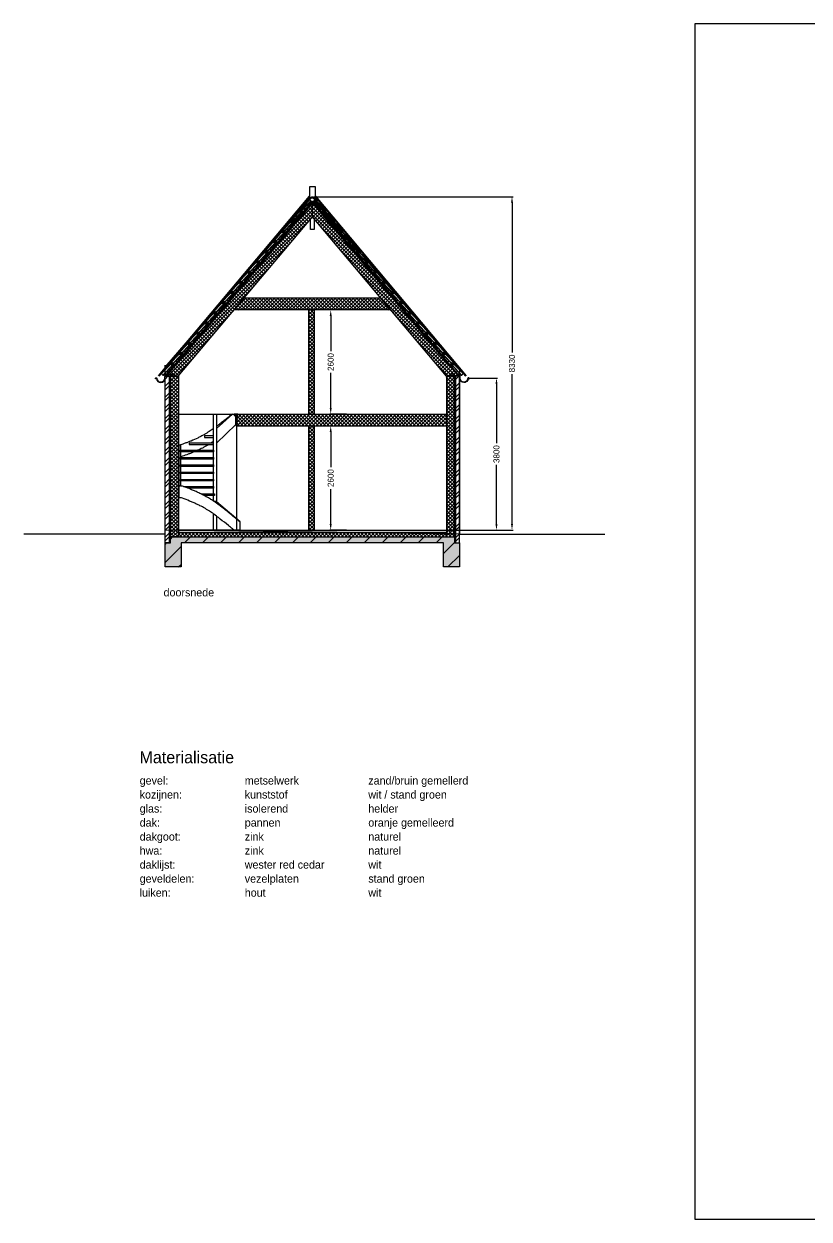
# Model space of a CAD drawing. Header units: millimetres. Extents: x 194362 to 347421, y -189721 to -131700.
# Drawn here: x 194362 to 213992, y -161557 to -131700 of the extents above; entities that cross this region are included whole.
import ezdxf

# ---------------------------------------------------------------- set-up
doc = ezdxf.new("R2010")
doc.units = ezdxf.units.MM
for name, pattern in [('CENTER', [2, 1.25, -0.25, 0.25, -0.25]), ('DASHED', [200, 100, -100]), ('HIDDEN', [0.375, 0.25, -0.125])]:
    doc.linetypes.add(name, pattern=pattern)
for name, color, linetype in [('AI24XI--_HOUT', 1, 'Continuous'), ('AL$8A---_HULPLIJNEN', 150, 'Continuous'), ('arcering', 5, 'Continuous'), ('constructiehout', 1, 'Continuous'), ('grijs02', 253, 'Continuous'), ('HATCH_REACTORS', 7, 'Continuous'), ('interieur', 5, 'Continuous'), ('isolatie', 120, 'Continuous'), ('LAYER47', 213, 'Continuous'), ('MAATLIJN', 5, 'Continuous'), ('text', 7, 'Continuous'), ('vloer', 2, 'Continuous'), ('wand', 2, 'Continuous')]:
    doc.layers.add(name, color=color, linetype=linetype)
doc.layers.add('hulp', color=6, linetype='Continuous', plot=False)
doc.styles.add('maat-klein', font='LSANS.TTF', dxfattribs={"height": 150})
doc.styles.get("Standard").update_dxf_attribs({"font": 'LSANS.TTF', "height": 20})
doc.dimstyles.new('maat-klein', dxfattribs={"dimtxt": 2.5, "dimasz": 150, "dimexe": 25, "dimexo": 25, "dimgap": 25, "dimtad": 0, "dimdec": 4, "dimtxsty": 'maat-klein', "dimcen": 150, "dimclrd": 256, "dimclre": 256, "dimclrt": 256, "dimadec": 0, "dimazin": 1, "dimtfac": 1, "dimtdec": 4, "dimtmove": 0, "dimatfit": 3, "dimfxl": 1, "dimlwd": -1, "dimlwe": -1, "dimarcsym": 0})

# ---------------------------------------------------------------- blocks, each defined once
blk = doc.blocks.new('AU-710-ZAZ')
at = {"layer": 'AI24XI--_HOUT', "linetype": 'Continuous'}
for points in [[(-1398, 2900), (-1398, 2862), (-1488, 2862), (-1488, 2900)], [(-654, 2356), (-654, 2318), (-883, 2318), (-883, 2356)], [(-269, 2175), (-269, 2137), (-883, 2137), (-883, 2175)], [(-20, 1110), (-20, 2132), (-58, 2132), (-58, 1110)], [(-883, 1994), (-883, 1956), (-58, 1956), (-58, 1994)], [(-883, 1812), (-883, 1774), (-58, 1774), (-58, 1812)], [(-883, 1631), (-883, 1593), (-58, 1593), (-58, 1631)], [(-883, 1450), (-883, 1412), (-58, 1412), (-58, 1450)], [(-883, 1269), (-883, 1231), (-58, 1231), (-58, 1269)]]:
    blk.add_lwpolyline(points, close=True, dxfattribs=at)
for points in [[(-950, 2176), (-1438, 2639), (-1438, 2862)], [(-1350, 2900), (-1398, 2900)], [(-1353, 2900), (-950, 2540)], [(-883, 906), (-883, 2900), (-950, 2900), (-950, 676)], [(-565, 906), (-905, 906), (-905, 868), (-640, 868)], [(-126, 1088), (-883, 1088), (-883, 1050), (-233, 1050)], [(-58, 810), (-20, 810), (-20, 1110), (-58, 1110)], [(-1545, 204), (-950, 706)], [(-881, 725), (-938, 725), (-938, 687), (-935, 687)], [(-883, 725), (-883, 868)], [(-950, 353), (-950, 0), (-883, 0), (-883, 403)], [(-1546, 0), (-1546, 204)], [(-1546, 0), (-1392, 0)]]:
    blk.add_lwpolyline(points, dxfattribs=at)
for points, knots in [([(-1350, 2900), (-1319, 2875), (-1288, 2850), (-1235, 2809), (-1213, 2791), (-1176, 2763), (-1162, 2752), (-1133, 2729), (-1118, 2718), (-1075, 2685), (-1046, 2662), (-995, 2624), (-973, 2607), (-950, 2591), (-950, 2590), (-950, 2590)], [610.608072, 610.608072, 610.608072, 610.608072, 730.214862, 730.214862, 814.289478, 814.289478, 869.149381, 869.149381, 924.009284, 924.009284, 1033.72909, 1033.72909, 1117.065824, 1117.065824, 1117.699645, 1117.699645, 1117.699645, 1117.699645]), ([(-883, 2542), (-871, 2533), (-859, 2524), (-811, 2491), (-776, 2467), (-720, 2431), (-699, 2418), (-667, 2399), (-656, 2392), (-631, 2377), (-618, 2370), (-592, 2356), (-578, 2348), (-538, 2327), (-511, 2314), (-430, 2274), (-375, 2250), (-294, 2217), (-270, 2208), (-221, 2189), (-197, 2180), (-134, 2157), (-96, 2144), (-58, 2132)], [1200.941109, 1200.941109, 1200.941109, 1200.941109, 1246.285485, 1246.285485, 1375.505145, 1375.505145, 1448.469622, 1448.469622, 1489.598616, 1489.598616, 1535.306736, 1535.306736, 1581.014857, 1581.014857, 1672.431097, 1672.431097, 1855.263578, 1855.263578, 1934.391866, 1934.391866, 2013.520153, 2013.520153, 2134.614239, 2134.614239, 2134.614239, 2134.614239]), ([(-754, 2137), (-748, 2133), (-741, 2129), (-724, 2119), (-713, 2113), (-691, 2100), (-680, 2093), (-646, 2075), (-623, 2063), (-562, 2031), (-523, 2012), (-483, 1994)], [1444.177255, 1444.177255, 1444.177255, 1444.177255, 1465.887541, 1465.887541, 1503.921315, 1503.921315, 1541.95509, 1541.95509, 1618.02264, 1618.02264, 1747.076538, 1747.076538, 1747.076538, 1747.076538]), ([(-396, 1956), (-382, 1950), (-368, 1944), (-330, 1928), (-306, 1919), (-258, 1901), (-234, 1892), (-162, 1866), (-114, 1850), (-63, 1834), (-60, 1833), (-58, 1832)], [1840.604139, 1840.604139, 1840.604139, 1840.604139, 1886.590835, 1886.590835, 1962.426036, 1962.426036, 2038.261236, 2038.261236, 2189.931636, 2189.931636, 2197.626671, 2197.626671, 2197.626671, 2197.626671]), ([(-1546, 204), (-1536, 212), (-1526, 220), (-1496, 244), (-1476, 261), (-1416, 310), (-1376, 342), (-1284, 418), (-1231, 460), (-1161, 516), (-1144, 529), (-1115, 551), (-1104, 560), (-1082, 577), (-1070, 586), (-1037, 612), (-1014, 629), (-945, 681), (-898, 714), (-842, 751), (-834, 756), (-817, 767), (-809, 772), (-784, 787), (-767, 797), (-716, 827), (-682, 846), (-621, 878), (-595, 892), (-550, 914), (-531, 923), (-483, 945), (-453, 959), (-393, 985), (-363, 998), (-273, 1035), (-212, 1058), (-119, 1090), (-89, 1100), (-58, 1110)], [571.889532, 571.889532, 571.889532, 571.889532, 610.323445, 610.323445, 687.693446, 687.693446, 842.433446, 842.433446, 1045.510134, 1045.510134, 1110.252065, 1110.252065, 1152.771853, 1152.771853, 1195.29164, 1195.29164, 1280.331216, 1280.331216, 1450.410366, 1450.410366, 1479.537775, 1479.537775, 1508.665183, 1508.665183, 1566.920001, 1566.920001, 1683.429635, 1683.429635, 1770.695106, 1770.695106, 1832.056749, 1832.056749, 1929.086042, 1929.086042, 2026.115334, 2026.115334, 2220.173918, 2220.173918, 2316.08458, 2316.08458, 2316.08458, 2316.08458]), ([(-1392, 0), (-1379, 11), (-1366, 22), (-1319, 60), (-1285, 87), (-1184, 169), (-1117, 223), (-1038, 285), (-1028, 293), (-997, 317), (-977, 333), (-913, 381), (-870, 413), (-811, 453), (-797, 463), (-772, 479), (-762, 485), (-743, 498), (-733, 504), (-703, 522), (-683, 534), (-623, 568), (-582, 590), (-513, 625), (-485, 638), (-443, 658), (-429, 664), (-400, 678), (-385, 684), (-341, 703), (-312, 716), (-223, 752), (-163, 775), (-88, 801), (-73, 806), (-58, 810)], [383.214677, 383.214677, 383.214677, 383.214677, 434.191351, 434.191351, 564.393977, 564.393977, 824.799229, 824.799229, 864.002003, 864.002003, 942.40755, 942.40755, 1104.363879, 1104.363879, 1158.630216, 1158.630216, 1193.882577, 1193.882577, 1229.134938, 1229.134938, 1299.639659, 1299.639659, 1440.649102, 1440.649102, 1532.543238, 1532.543238, 1580.856217, 1580.856217, 1629.169196, 1629.169196, 1725.795154, 1725.795154, 1919.04707, 1919.04707, 1966.322723, 1966.322723, 1966.322723, 1966.322723])]:
    blk.add_open_spline(points, degree=3, knots=knots, dxfattribs=at)
blk.add_open_spline([(-883, 2221), (-860, 2205), (-837, 2190), (-814, 2175)], degree=3, dxfattribs=at)
at = {"layer": 'AL$8A---_HULPLIJNEN', "linetype": 'Continuous'}
blk.add_lwpolyline([(-1450, 2900), (-1450, 0), (0, 0), (0, 2900)], close=True, dxfattribs=at)
blk = doc.blocks.new('D47BBANK_0')
at = {"layer": 'LAYER47', "linetype": 'Continuous', "lineweight": 13}
h = blk.add_hatch(dxfattribs=at)
h.set_pattern_fill('ARKXF37', color=213, style=0, pattern_type=0)
h.set_pattern_definition([(135, (-1349.294, -180.512), (-4.24264, -4.24264), [])])
h.paths.add_polyline_path([(15, 12), (13, 9), (1, 10), (-13, 14), (-369, 38), (-370, 22), (-362, 21), (-345, 24), (-240, 17), (-236, 7), (-218, 6), (-212, 15), (-68, 5, 0.339413), (-66, 6), (-66, 7), (-2, 3, -0.38882), (0, 1), (0, -17), (8, -18), (18, -1), (22, -2), (23, 2), (23, 11)], flags=0)
h = blk.add_hatch(dxfattribs=at)
h.set_pattern_fill('ARKXF49', color=213, style=0, pattern_type=0)
h.set_pattern_definition([(45, (-1349.294, -180.512), (-5.656854, 5.656854), [])])
h.paths.add_polyline_path([(15, 12), (13, 9), (1, 10), (-13, 14), (-369, 38), (-370, 22), (-362, 21), (-345, 24), (-240, 17), (-236, 7), (-218, 6), (-212, 15), (-68, 5, 0.339413), (-66, 6), (-66, 7), (-2, 3, -0.38882), (0, 1), (0, -17), (8, -18), (18, -1), (22, -2), (23, 2), (23, 11)], flags=0)
at = {"layer": 'HATCH_REACTORS'}
blk.add_lwpolyline([(15, 12), (13, 9), (1, 10), (-13, 14), (-369, 38), (-370, 22), (-362, 21), (-345, 24), (-240, 17), (-236, 7), (-218, 6), (-212, 15), (-68, 5, 0.339413), (-66, 6), (-66, 7), (-2, 3, -0.38882), (0, 1), (0, -17), (8, -18), (18, -1), (22, -2), (23, 2), (23, 11)], format="xyb", close=True, dxfattribs=at)
blk.add_lwpolyline([(15, 12), (13, 9), (1, 10), (-13, 14), (-369, 38), (-370, 22), (-362, 21), (-345, 24), (-240, 17), (-236, 7), (-218, 6), (-212, 15), (-68, 5, 0.339413), (-66, 6), (-66, 7), (-2, 3, -0.38882), (0, 1), (0, -17), (8, -18), (18, -1), (22, -2), (23, 2), (23, 11)], format="xyb", close=True, dxfattribs=at)
at = {"layer": 'LAYER47', "color": 134, "linetype": 'Continuous', "lineweight": 35}
blk.add_lwpolyline([(15, 12), (13, 9), (1, 10), (-13, 14), (-369, 38), (-370, 22), (-362, 21), (-345, 24), (-240, 17), (-236, 7), (-218, 6), (-212, 15), (-68, 5, 0.339413), (-66, 6), (-66, 7), (-2, 3, -0.38882), (0, 1), (0, -17), (8, -18), (18, -1), (22, -2), (23, 2), (23, 11)], format="xyb", close=True, dxfattribs=at)
at = {"layer": 'LAYER47', "color": 7, "linetype": 'Continuous', "lineweight": 18}
for points in [[(-54, 64), (-365, 86), (-365, 86), (-369, 38)], [(-68, 5), (0, 0)]]:
    blk.add_lwpolyline(points, dxfattribs=at)
at = {"layer": 'LAYER47', "color": 7, "linetype": 'DASHED', "lineweight": 18}
blk.add_lwpolyline([(-54, 64), (-10, 61, -0.080267), (14, 55), (26, 55), (26, 45), (23, 11)], format="xyb", dxfattribs=at)
blk = doc.blocks.new('DUMMY1NK_0')
at = {"layer": 'LAYER47', "linetype": 'Continuous', "lineweight": 13}
h = blk.add_hatch(dxfattribs=at)
h.set_pattern_fill('ARKXF57', color=213, style=0, pattern_type=0)
h.set_pattern_definition([(45, (-1358.4304, -241.4284), (-2.828427, 2.828427), [])])
h.paths.add_polyline_path([(-35, 0), (-35, 25), (0, 25), (0, 0)], flags=0)
at = {"layer": 'HATCH_REACTORS'}
blk.add_lwpolyline([(-35, 0), (-35, 25), (0, 25), (0, 0)], close=True, dxfattribs=at)
at = {"layer": 'LAYER47', "color": 92, "linetype": 'Continuous', "lineweight": 25}
blk.add_lwpolyline([(-35, 0), (-35, 25), (0, 25), (0, 0)], close=True, dxfattribs=at)
blk = doc.blocks.new('D47ZCANK_0')
at = {"layer": 'LAYER47', "linetype": 'Continuous', "lineweight": 13}
h = blk.add_hatch(dxfattribs=at)
h.set_pattern_fill('ARKXF37', color=213, style=0, pattern_type=0)
h.set_pattern_definition([(135, (1712.5176, -348.117), (-4.24264, -4.24264), [])])
h.paths.add_polyline_path([(-108, 2, -0.271197), (-29, 71, -0.108339), (29, 71), (28, 71, -0.274907), (107, 2), (107, 0), (118, 0), (118, 5, 0.274907), (30, 82, 0.10617), (-32, 82, 0.270563), (-118, 5), (-118, 0), (-108, 0)], flags=0)
h = blk.add_hatch(dxfattribs=at)
h.set_pattern_fill('ARKXF49', color=213, style=0, pattern_type=0)
h.set_pattern_definition([(45, (1712.5176, -348.117), (-5.656854, 5.656854), [])])
h.paths.add_polyline_path([(-108, 2, -0.271197), (-29, 71, -0.108339), (29, 71), (28, 71, -0.274907), (107, 2), (107, 0), (118, 0), (118, 5, 0.274907), (30, 82, 0.10617), (-32, 82, 0.270563), (-118, 5), (-118, 0), (-108, 0)], flags=0)
at = {"layer": 'HATCH_REACTORS'}
blk.add_lwpolyline([(-108, 2, -0.271197), (-29, 71, -0.108339), (29, 71), (28, 71, -0.274907), (107, 2), (107, 0), (118, 0), (118, 5, 0.274907), (30, 82, 0.10617), (-32, 82, 0.270563), (-118, 5), (-118, 0), (-108, 0)], format="xyb", close=True, dxfattribs=at)
blk.add_lwpolyline([(-108, 2, -0.271197), (-29, 71, -0.108339), (29, 71), (28, 71, -0.274907), (107, 2), (107, 0), (118, 0), (118, 5, 0.274907), (30, 82, 0.10617), (-32, 82, 0.270563), (-118, 5), (-118, 0), (-108, 0)], format="xyb", close=True, dxfattribs=at)
at = {"layer": 'LAYER47', "color": 7, "linetype": 'Continuous', "lineweight": 18}
blk.add_lwpolyline([(-118, 0), (-121, 0), (-121, 6, -0.27041), (-32, 84, -0.040795), (-8, 88), (-5, 100), (5, 100), (8, 88, -0.038746), (31, 85, -0.273908), (121, 6), (121, 0), (118, 0)], format="xyb", dxfattribs=at)
at = {"layer": 'LAYER47', "color": 134, "linetype": 'Continuous', "lineweight": 35}
blk.add_lwpolyline([(-108, 2, -0.271197), (-29, 71, -0.108339), (29, 71), (28, 71, -0.274907), (107, 2), (107, 0), (118, 0), (118, 5, 0.274907), (30, 82, 0.10617), (-32, 82, 0.270563), (-118, 5), (-118, 0), (-108, 0)], format="xyb", close=True, dxfattribs=at)
blk = doc.blocks.new('*D77')
at = {"layer": 'Defpoints', "color": 0, "transparency": 16777216}
for p in [(202032, -141747), (202449, -141747), (202449, -144347)]:
    blk.add_point(p, dxfattribs=at)
at = {"layer": 'MAATLIJN', "transparency": 16777216}
for p, q in [((202424, -141747), (202007, -141747)), ((202032, -141897), (202032, -142775)), ((202032, -144197), (202032, -143319)), ((202424, -144347), (202007, -144347))]:
    blk.add_line(p, q, dxfattribs=at)
for points in [[(202007, -141897), (202057, -141897), (202032, -141747)], [(202007, -144197), (202057, -144197), (202032, -144347)]]:
    blk.add_solid(points, dxfattribs=at)
at = {"layer": 'MAATLIJN', "transparency": 16777216, "insert": (202032, -143047), "char_height": 150, "attachment_point": 5, "rotation": 90, "style": 'maat-klein'}
blk.add_mtext('2600', dxfattribs=at)
blk = doc.blocks.new('*D78')
at = {"layer": 'Defpoints', "color": 0, "transparency": 16777216}
for p in [(202032, -138847), (202449, -138847), (202449, -141447)]:
    blk.add_point(p, dxfattribs=at)
at = {"layer": 'MAATLIJN', "transparency": 16777216}
for p, q in [((202424, -138847), (202007, -138847)), ((202032, -138997), (202032, -139875)), ((202032, -141297), (202032, -140419)), ((202424, -141447), (202007, -141447))]:
    blk.add_line(p, q, dxfattribs=at)
for points in [[(202007, -138997), (202057, -138997), (202032, -138847)], [(202007, -141297), (202057, -141297), (202032, -141447)]]:
    blk.add_solid(points, dxfattribs=at)
at = {"layer": 'MAATLIJN', "transparency": 16777216, "insert": (202032, -140147), "char_height": 150, "attachment_point": 5, "rotation": 90, "style": 'maat-klein'}
blk.add_mtext('2600', dxfattribs=at)
blk = doc.blocks.new('*D79')
at = {"layer": 'Defpoints', "color": 0, "transparency": 16777216}
for p in [(205468, -140547), (206176, -140547), (204923, -144347)]:
    blk.add_point(p, dxfattribs=at)
at = {"layer": 'MAATLIJN', "transparency": 16777216}
for p, q in [((205493, -140547), (206201, -140547)), ((206176, -140697), (206176, -142177)), ((206176, -144197), (206176, -142717)), ((204948, -144347), (206201, -144347))]:
    blk.add_line(p, q, dxfattribs=at)
for points in [[(206151, -140697), (206201, -140697), (206176, -140547)], [(206151, -144197), (206201, -144197), (206176, -144347)]]:
    blk.add_solid(points, dxfattribs=at)
at = {"layer": 'MAATLIJN', "transparency": 16777216, "insert": (206176, -142447), "char_height": 150, "attachment_point": 5, "rotation": 90, "style": 'maat-klein'}
blk.add_mtext('3800', dxfattribs=at)
blk = doc.blocks.new('*D80')
at = {"layer": 'Defpoints', "color": 0, "transparency": 16777216}
for p in [(201573, -136017), (206564, -136017), (205468, -144347)]:
    blk.add_point(p, dxfattribs=at)
at = {"layer": 'MAATLIJN', "transparency": 16777216}
for p, q in [((201598, -136017), (206589, -136017)), ((206564, -136167), (206564, -139910)), ((206564, -144197), (206564, -140454)), ((205493, -144347), (206589, -144347))]:
    blk.add_line(p, q, dxfattribs=at)
for points in [[(206539, -136167), (206589, -136167), (206564, -136017)], [(206539, -144197), (206589, -144197), (206564, -144347)]]:
    blk.add_solid(points, dxfattribs=at)
at = {"layer": 'MAATLIJN', "transparency": 16777216, "insert": (206564, -140182), "char_height": 150, "attachment_point": 5, "rotation": 90, "style": 'maat-klein'}
blk.add_mtext('8330', dxfattribs=at)

msp = doc.modelspace()

# ---------------------------------------------------------------- hatches: boundary and pattern name
at = {"layer": 'arcering'}
h = msp.add_hatch(dxfattribs=at)
h.set_pattern_fill('ANSI37', color=256, scale=20)
h.paths.add_polyline_path([(198222.64715, -144516.98128), (204922.64715, -144516.98128), (204922.64715, -144416.98128), (198222.64715, -144416.98128)])
h.paths.add_polyline_path([(198222.64715, -144516.98128), (198022.64715, -144516.98128), (198022.64715, -140502.32744), (198222.64715, -140502.32744)])
h.paths.add_polyline_path([(204922.64715, -144516.98128), (205122.64715, -144516.98128), (205122.64715, -140502.32744), (204922.64715, -140502.32744)])
h.paths.add_polyline_path([(201572.64715, -136166.48173), (205223.57043, -140501.95312), (204923.19715, -140502.32744), (201572.64715, -136523.54932)])
h.paths.add_polyline_path([(201572.64715, -136166.48173), (197921.72388, -140501.95312), (198222.09716, -140502.32744), (201572.64715, -136523.54932)])
h = msp.add_hatch(dxfattribs=at)
h.set_pattern_fill('ANSI37', color=256, scale=20)
h.paths.add_polyline_path([(199868.70445, -138546.98128), (203276.58986, -138546.98128), (203529.22144, -138846.98128), (199616.07287, -138846.98128)])
h.paths.add_polyline_path([(201622.64715, -141446.98128), (201622.64715, -138846.98128), (201472.64715, -138846.98128), (201472.64715, -141446.98128)])
h.paths.add_polyline_path([(201622.64715, -144346.98128), (201622.64715, -141746.98128), (201472.64715, -141746.98128), (201472.64715, -144346.98128)])
h.paths.add_polyline_path([(199672.64715, -141446.98128), (204922.64715, -141446.98128), (204922.64715, -141746.98128), (199672.64715, -141746.98128)])
h = msp.add_hatch(dxfattribs=at)
h.set_pattern_fill('AR-SAND', color=256)
h.paths.add_polyline_path([(198222.64715, -144346.98128), (204922.64715, -144346.98128), (204922.64715, -144416.98128), (198222.64715, -144416.98128)])
h = msp.add_hatch(dxfattribs=at)
h.set_pattern_fill('AR-CONC', color=256)
h.paths.add_polyline_path([(205122.64715, -144516.98128), (205122.64715, -144666.98128), (205252.64715, -144666.98128), (205252.64715, -145266.98128), (204852.64715, -145266.98128), (204852.64715, -144666.98128), (198292.64715, -144666.98128), (198292.64715, -145266.98128), (197892.64715, -145266.98128), (197892.64715, -144666.98128), (198022.64715, -144666.98128), (198022.64715, -144516.98128)])
h = msp.add_hatch(dxfattribs=at)
h.set_pattern_fill('ANSI31', color=256, scale=100)
h.paths.add_polyline_path([(205122.64715, -144516.98128), (205122.64715, -144666.98128), (205252.64715, -144666.98128), (205252.64715, -145266.98128), (204852.64715, -145266.98128), (204852.64715, -144666.98128), (198292.64715, -144666.98128), (198292.64715, -145266.98128), (197892.64715, -145266.98128), (197892.64715, -144666.98128), (198022.64715, -144666.98128), (198022.64715, -144516.98128)])
at = {"layer": 'grijs02'}
h = msp.add_hatch(color=256, dxfattribs=at)
h.dxf.hatch_style = 1
h.paths.add_polyline_path([(205122.64715, -144516.98128), (205122.64715, -144666.98128), (205252.64715, -144666.98128), (205252.64715, -145266.98128), (204852.64715, -145266.98128), (204852.64715, -144666.98128), (198292.64715, -144666.98128), (198292.64715, -145266.98128), (197892.64715, -145266.98128), (197892.64715, -144666.98128), (198022.64715, -144666.98128), (198022.64715, -144516.98128)])
h.paths.add_polyline_path([(198222.64715, -144346.98128), (204922.64715, -144346.98128), (204922.64715, -144416.98128), (198222.64715, -144416.98128)])
at = {"layer": 'wand'}
h = msp.add_hatch(dxfattribs=at)
h.set_pattern_fill('ANSI32', color=256, scale=20)
h.paths.add_polyline_path([(197992.64715, -144666.98128), (197892.64715, -144666.98128), (197892.64715, -140502.32744), (197992.64715, -140502.32744)])
h.paths.add_polyline_path([(205152.64715, -144666.98128), (205252.64715, -144666.98128), (205252.64715, -140502.32744), (205152.64715, -140502.32744)])

# ---------------------------------------------------------------- linework, layer by layer
at = {"color": 253}
for p, q in [((197730.24219, -140487.82743), (201497.64715, -136000.06652)), ((197745.56017, -140500.68664), (201497.64715, -136031.17263)), ((201647.64715, -136000.06652), (205415.05212, -140487.82743)), ((201647.64715, -136031.17263), (205399.73414, -140500.68664))]:
    msp.add_line(p, q, dxfattribs=at)
for p, q in [((197892.64715, -140502.32744), (201572.64715, -136132.32744)), ((205252.64715, -140502.32744), (201572.64715, -136132.32744)), ((197892.64715, -140502.32744), (197892.64715, -140229.29299))]:
    msp.add_line(p, q)
at = {"color": 6, "linetype": 'CENTER'}
for p, q in [((197907.55462, -140473.23368), (197917.45412, -140483.13317)), ((197935.83889, -140444.9494), (197945.73839, -140454.8489)), ((205181.17114, -140416.66513), (205171.27165, -140426.56463)), ((205209.45542, -140444.9494), (205199.55592, -140454.8489)), ((205237.73969, -140473.23368), (205227.84019, -140483.13317))]:
    msp.add_line(p, q, dxfattribs=at)
at = {"color": 6, "linetype": 'HIDDEN'}
for p, q in [((197907.91107, -140478.53987), (197912.15371, -140482.78251)), ((197912.85972, -140473.58903), (197917.10236, -140477.83167)), ((197936.19534, -140450.2556), (197940.43798, -140454.49824)), ((197941.14399, -140445.30476), (197945.38664, -140449.5474)), ((197964.47961, -140421.97133), (197968.72225, -140426.21397)), ((205175.86604, -140417.02049), (205171.6234, -140421.26313)), ((205180.8147, -140421.97133), (205176.57206, -140426.21397)), ((205204.15032, -140445.30476), (205199.90767, -140449.5474)), ((205209.09897, -140450.2556), (205204.85633, -140454.49824)), ((205232.43459, -140473.58903), (205228.19195, -140477.83167)), ((205237.38324, -140478.53987), (205233.1406, -140482.78251))]:
    msp.add_line(p, q, dxfattribs=at)
msp.add_lwpolyline([(211135.692, -161557.4657), (276133.51877, -161557.4657), (276133.51877, -131700.44972), (211135.692, -131700.44972)], close=True)
at = {"color": 253}
msp.add_lwpolyline([(201647.64715, -136055.88301), (201647.64715, -135766.98128), (201497.64715, -135766.98128), (201497.64715, -136055.88301)], dxfattribs=at)
at = {"color": 2, "linetype": 'Continuous'}
for points in [[(197656.73474, -140555.74281), (197663.2788, -140555.3338, -0.6312680902), (197666.04054, -140560.30578, -0.1819784555), (197658.17394, -140565.59136, -0.7649292901), (197649.89316, -140549.73965, -0.3048599165), (197677.62956, -140545.55018, -0.2695011567), (197684.46123, -140556.64403, 0.9865721925), (197881.12529, -140553.98529), (197881.12529, -140525.78529, 0.6692073058), (197877.45069, -140524.26934), (197872.46892, -140529.27953)], [(197656.74098, -140555.84261), (197663.28503, -140555.43361, -0.6312680902), (197665.95911, -140560.24774, -0.1819639114), (197658.15172, -140565.49386, -0.7648871508), (197649.96088, -140549.81322, -0.304829916), (197677.58451, -140545.6395, -0.2694486273), (197684.36127, -140556.64673, 0.9865721925), (197881.22529, -140553.98529), (197881.22529, -140525.78529, 0.6692073058), (197877.37978, -140524.19883), (197872.39801, -140529.20902)], [(197656.75034, -140555.99232), (197663.29439, -140555.58332, -0.6312680902), (197665.83695, -140560.16069, -0.1819416343), (197658.11839, -140565.34761, -0.7648223645), (197650.06246, -140549.92359, -0.3047843438), (197677.51693, -140545.77346, -0.2693684675), (197684.21133, -140556.65079, 0.9865721925), (197881.37529, -140553.98529), (197881.37529, -140525.78529, 0.6692073058), (197877.27341, -140524.09307), (197872.29164, -140529.10325)], [(197656.7597, -140556.14203), (197663.30375, -140555.73302, -0.6312680902), (197665.7148, -140560.07363, -0.1819187852), (197658.08506, -140565.20135, -0.7647556073), (197650.16405, -140550.03395, -0.3047381023), (197677.44934, -140545.90743, -0.2693000211), (197684.06136, -140556.65421, 0.9865753568), (197881.52529, -140553.98529), (197881.52529, -140525.78529, 0.6692073058), (197877.16705, -140523.9873), (197872.18528, -140528.99749)], [(197656.76593, -140556.24183), (197663.30999, -140555.83283, -0.6312680902), (197665.63336, -140560.0156, -0.1819032235), (197658.06285, -140565.10385, -0.7647099621), (197650.23177, -140550.10753, -0.3047068781), (197677.40428, -140545.99674, -0.2692445318), (197683.9614, -140556.65691, 0.9865753568), (197881.62529, -140553.98529), (197881.62529, -140525.78529, 0.6692073058), (197877.09614, -140523.91679), (197872.11437, -140528.92698)], [(205488.52838, -140556.24183), (205481.98432, -140555.83283, 0.6312680902), (205479.66095, -140560.0156, 0.1819032235), (205487.23146, -140565.10385, 0.7647099621), (205495.06254, -140550.10753, 0.3047068781), (205467.89003, -140545.99674, 0.2692445318), (205461.33291, -140556.65691, -0.9865753568), (205263.66902, -140553.98529), (205263.66902, -140525.78529, -0.6692073058), (205268.19817, -140523.91679), (205273.17994, -140528.92698)], [(205488.53461, -140556.14203), (205481.99056, -140555.73302, 0.6312680902), (205479.57951, -140560.07363, 0.1819187852), (205487.20925, -140565.20135, 0.7647556073), (205495.13026, -140550.03395, 0.3047381023), (205467.84497, -140545.90743, 0.2693000211), (205461.23295, -140556.65421, -0.9865753568), (205263.76902, -140553.98529), (205263.76902, -140525.78529, -0.6692073058), (205268.12726, -140523.9873), (205273.10903, -140528.99749)], [(205488.54397, -140555.99232), (205481.99992, -140555.58332, 0.6312680902), (205479.45736, -140560.16069, 0.1819416343), (205487.17592, -140565.34761, 0.7648223645), (205495.23185, -140549.92359, 0.3047843438), (205467.77738, -140545.77346, 0.2693684675), (205461.08298, -140556.65079, -0.9865721925), (205263.91902, -140553.98529), (205263.91902, -140525.78529, -0.6692073058), (205268.0209, -140524.09307), (205273.00267, -140529.10325)], [(205488.55333, -140555.84261), (205482.00928, -140555.43361, 0.6312680902), (205479.3352, -140560.24774, 0.1819639114), (205487.14259, -140565.49386, 0.7648871508), (205495.33343, -140549.81322, 0.304829916), (205467.7098, -140545.6395, 0.2694486273), (205460.93304, -140556.64673, -0.9865721925), (205264.06902, -140553.98529), (205264.06902, -140525.78529, -0.6692073058), (205267.91453, -140524.19883), (205272.8963, -140529.20902)], [(205488.55957, -140555.74281), (205482.01551, -140555.3338, 0.6312680902), (205479.25377, -140560.30578, 0.1819784555), (205487.12037, -140565.59136, 0.7649292901), (205495.40115, -140549.73965, 0.3048599165), (205467.66475, -140545.55018, 0.2695011567), (205460.83308, -140556.64403, -0.9865721925), (205264.16902, -140553.98529), (205264.16902, -140525.78529, -0.6692073058), (205267.84362, -140524.26934), (205272.82539, -140529.27953)]]:
    msp.add_lwpolyline(points, format="xyb", dxfattribs=at)
at = {"color": 3, "linetype": 'Continuous'}
for points in [[(197671.35327, -140554.31084, -0.3598592273), (197677.24635, -140559.18315, 0.9772695979), (197889.13431, -140554.31084), (197889.13431, -140510.81084, -0.1988548877), (197892.64715, -140502.32744), (197981.80318, -140413.13195), (197977.56054, -140408.88931), (197888.40357, -140498.08574, 0.1988548639), (197883.13431, -140510.81084), (197883.13431, -140554.31084, -0.9789813245), (197683.22454, -140558.55779, 0.371895315), (197671.35327, -140548.31084), (197655.13431, -140548.31084), (197655.13431, -140554.31084), (197671.50931, -140554.31084)], [(205473.94103, -140554.31084, 0.3598592273), (205468.04796, -140559.18315, -0.9772695979), (205256.16, -140554.31084), (205256.16, -140510.81084, 0.1988548877), (205252.64715, -140502.32744), (205163.49113, -140413.13195), (205167.73377, -140408.88931), (205256.89074, -140498.08574, -0.1988548639), (205262.16, -140510.81084), (205262.16, -140554.31084, 0.9789813245), (205462.06977, -140558.55779, -0.371895315), (205473.94103, -140548.31084), (205490.16, -140548.31084), (205490.16, -140554.31084), (205473.785, -140554.31084)]]:
    msp.add_lwpolyline(points, format="xyb", dxfattribs=at)
at = {"color": 2, "linetype": 'Continuous'}
msp.add_lwpolyline([(205262.16, -140554.31084), (205263.16, -140554.31084), (205263.16, -140489.31084), (205262.16, -140489.31084), (205262.16, -140554.31084)], dxfattribs=at)
at = {"layer": 'constructiehout'}
for points in [[(201572.64715, -136166.48173), (201572.64715, -136132.32744), (198351.96843, -139956.88343), (198368.79647, -139971.05441)], [(201572.64715, -136166.48173), (201572.64715, -136132.32744), (204793.32588, -139956.88343), (204776.49784, -139971.05441)], [(201572.64715, -136166.48173), (197921.72388, -140501.95312), (198222.09716, -140502.32744), (201572.64715, -136523.54932)], [(201572.64715, -136166.48173), (205223.57043, -140501.95312), (204923.19715, -140502.32744), (201572.64715, -136523.54932)], [(198122.64715, -140502.32744), (198022.64715, -140502.32744), (198022.64715, -140452.32744), (198122.64715, -140452.32744)], [(205022.64715, -140502.32744), (205122.64715, -140502.32744), (205122.64715, -140452.32744), (205022.64715, -140452.32744)]]:
    msp.add_lwpolyline(points, close=True, dxfattribs=at)
for points in [[(201617.64715, -136576.98682), (201617.64715, -136837.91239), (201527.64715, -136837.91239), (201527.64715, -136576.98682)], [(201560.55194, -136537.91239), (201584.74237, -136537.91239)]]:
    msp.add_lwpolyline(points, dxfattribs=at)
at = {"layer": 'hulp'}
msp.add_lwpolyline([(197892.64715, -144346.98128), (197892.64715, -140275.35104), (201567.70575, -136017.32744), (205252.64715, -140325.47553), (205252.64715, -144446.98128)], close=True, dxfattribs=at)
at = {"layer": 'isolatie'}
msp.add_lwpolyline([(198222.64715, -144516.98128), (204922.64715, -144516.98128), (204922.64715, -144416.98128), (198222.64715, -144416.98128)], close=True, dxfattribs=at)
at = {"layer": 'vloer'}
for points in [[(199868.70445, -138546.98128), (203276.58986, -138546.98128), (203529.22144, -138846.98128), (199616.07287, -138846.98128)], [(199672.64715, -141446.98128), (204922.64715, -141446.98128), (204922.64715, -141746.98128), (199672.64715, -141746.98128)], [(198222.64715, -144346.98128), (204922.64715, -144346.98128), (204922.64715, -144416.98128), (198222.64715, -144416.98128)], [(205122.64715, -144516.98128), (205122.64715, -144666.98128), (205252.64715, -144666.98128), (205252.64715, -145266.98128), (204852.64715, -145266.98128), (204852.64715, -144666.98128), (198292.64715, -144666.98128), (198292.64715, -145266.98128), (197892.64715, -145266.98128), (197892.64715, -144666.98128), (198022.64715, -144666.98128), (198022.64715, -144516.98128)]]:
    msp.add_lwpolyline(points, close=True, dxfattribs=at)
at = {"layer": 'wand'}
for p, q in [((197892.64715, -144446.98128), (194361.61155, -144446.98128)), ((205252.64715, -144446.98128), (208883.68276, -144446.98128))]:
    msp.add_line(p, q, dxfattribs=at)
for points in [[(201622.64715, -141446.98128), (201622.64715, -138846.98128), (201472.64715, -138846.98128), (201472.64715, -141446.98128)], [(197992.64715, -144666.98128), (197892.64715, -144666.98128), (197892.64715, -140502.32744), (197992.64715, -140502.32744)], [(198222.64715, -144516.98128), (198022.64715, -144516.98128), (198022.64715, -140502.32744), (198222.64715, -140502.32744)], [(204922.64715, -144516.98128), (205122.64715, -144516.98128), (205122.64715, -140502.32744), (204922.64715, -140502.32744)], [(205152.64715, -144666.98128), (205252.64715, -144666.98128), (205252.64715, -140502.32744), (205152.64715, -140502.32744)], [(201622.64715, -144346.98128), (201622.64715, -141746.98128), (201472.64715, -141746.98128), (201472.64715, -144346.98128)]]:
    msp.add_lwpolyline(points, close=True, dxfattribs=at)

# ---------------------------------------------------------------- block references
at = {"layer": 'interieur', "xscale": -1}
msp.add_blockref('AU-710-ZAZ', (198222.64715, -144346.98128), dxfattribs=at)
at = {"layer": 'LAYER47', "rotation": 49.89933743631818}
for name, p in [('D47BBANK_0', (201527.75813, -136146.82158)), ('DUMMY1NK_0', (201546.88105, -136162.92495)), ('D47BBANK_0', (201313.90506, -136400.7721)), ('DUMMY1NK_0', (201333.02798, -136416.87547)), ('D47BBANK_0', (201100.052, -136654.72262)), ('DUMMY1NK_0', (201119.17491, -136670.82599)), ('D47BBANK_0', (200886.19893, -136908.67313)), ('DUMMY1NK_0', (200905.32185, -136924.7765)), ('D47BBANK_0', (200458.49279, -137416.57417)), ('D47BBANK_0', (200672.34586, -137162.62365)), ('DUMMY1NK_0', (200691.46878, -137178.72702)), ('D47BBANK_0', (200244.63973, -137670.52469)), ('DUMMY1NK_0', (200477.61571, -137432.67754)), ('D47BBANK_0', (200030.78666, -137924.47521)), ('DUMMY1NK_0', (200049.90958, -137940.57858)), ('DUMMY1NK_0', (200263.76264, -137686.62806)), ('D47BBANK_0', (199816.93359, -138178.42572)), ('DUMMY1NK_0', (199836.05651, -138194.52909)), ('D47BBANK_0', (199603.08052, -138432.37624)), ('DUMMY1NK_0', (199622.20344, -138448.47961)), ('D47BBANK_0', (199389.22745, -138686.32676)), ('DUMMY1NK_0', (199408.35037, -138702.43013)), ('D47BBANK_0', (198961.52132, -139194.22779)), ('D47BBANK_0', (199175.37439, -138940.27728)), ('DUMMY1NK_0', (199194.49731, -138956.38065)), ('D47BBANK_0', (198747.66825, -139448.17831)), ('DUMMY1NK_0', (198980.64424, -139210.33116)), ('D47BBANK_0', (198533.81518, -139702.12883)), ('DUMMY1NK_0', (198552.9381, -139718.2322)), ('DUMMY1NK_0', (198766.79117, -139464.28168)), ('D47BBANK_0', (198319.96212, -139956.07935)), ('DUMMY1NK_0', (198339.08504, -139972.18272)), ('D47BBANK_0', (198102.75262, -140214.01563)), ('DUMMY1NK_0', (198121.87554, -140230.119)), ('DUMMY1NK_0', (197912.60785, -140439.81332)), ('DUMMY1NK_0', (197931.73052, -140455.91666))]:
    msp.add_blockref(name, p, dxfattribs=at)
at = {"layer": 'LAYER47'}
msp.add_blockref('D47ZCANK_0', (201572.64715, -136117.32744), dxfattribs=at)
at = {"layer": 'LAYER47', "xscale": -1}
msp.add_blockref('D47ZCANK_0', (201572.64715, -136117.32744), dxfattribs=at)
at = {"layer": 'LAYER47', "xscale": -1, "rotation": 310.1006625636818}
for name, p in [('D47BBANK_0', (201617.53618, -136146.82158)), ('DUMMY1NK_0', (201598.41326, -136162.92495)), ('D47BBANK_0', (201831.38925, -136400.7721)), ('DUMMY1NK_0', (201812.26633, -136416.87547)), ('D47BBANK_0', (202045.24231, -136654.72262)), ('DUMMY1NK_0', (202026.1194, -136670.82599)), ('D47BBANK_0', (202259.09538, -136908.67313)), ('DUMMY1NK_0', (202239.97246, -136924.7765)), ('D47BBANK_0', (202472.94845, -137162.62365)), ('DUMMY1NK_0', (202453.82553, -137178.72702)), ('D47BBANK_0', (202686.80152, -137416.57417)), ('DUMMY1NK_0', (202667.6786, -137432.67754)), ('D47BBANK_0', (202900.65458, -137670.52469)), ('DUMMY1NK_0', (202881.53167, -137686.62806)), ('D47BBANK_0', (203114.50765, -137924.47521)), ('DUMMY1NK_0', (203095.38473, -137940.57858)), ('D47BBANK_0', (203328.36072, -138178.42572)), ('DUMMY1NK_0', (203309.2378, -138194.52909)), ('D47BBANK_0', (203542.21379, -138432.37624)), ('DUMMY1NK_0', (203523.09087, -138448.47961)), ('D47BBANK_0', (203756.06686, -138686.32676)), ('DUMMY1NK_0', (203736.94394, -138702.43013)), ('D47BBANK_0', (203969.91992, -138940.27728)), ('DUMMY1NK_0', (203950.797, -138956.38065)), ('D47BBANK_0', (204183.77299, -139194.22779)), ('DUMMY1NK_0', (204164.65007, -139210.33116)), ('D47BBANK_0', (204397.62606, -139448.17831)), ('DUMMY1NK_0', (204378.50314, -139464.28168)), ('D47BBANK_0', (204611.47913, -139702.12883)), ('DUMMY1NK_0', (204592.35621, -139718.2322)), ('D47BBANK_0', (204825.33219, -139956.07935)), ('DUMMY1NK_0', (204806.20927, -139972.18272)), ('D47BBANK_0', (205042.54169, -140214.01563)), ('DUMMY1NK_0', (205023.41877, -140230.119)), ('DUMMY1NK_0', (205213.56379, -140455.91666)), ('DUMMY1NK_0', (205232.68646, -140439.81332))]:
    msp.add_blockref(name, p, dxfattribs=at)

# ---------------------------------------------------------------- texts
at = {"layer": 'text', "width": 5617.67, "attachment_point": 1}
for s, insert, char_height in [('\\pi-600,l800,t800;doorsnede', (197654.16768, -145801.68581), 200), ('\\pi-900,l1200,t1200;Materialisatie', (196952.92355, -149870.0726), 300), ('\\pi-600,l800,t800;gevel:', (197056.42482, -150502.3857), 200), ('\\pi-600,l800,t800;metselwerk', (199683.62181, -150502.3857), 200), ('\\pi-600,l800,t800;zand/bruin gemellerd', (202771.97577, -150502.3857), 200), ('\\pi-600,l800,t800;kozijnen:', (197056.42482, -150852.3857), 200), ('\\pi-600,l800,t800;kunststof', (199683.62181, -150852.3857), 200), ('\\pi-600,l800,t800;wit / stand groen', (202771.97577, -150852.3857), 200), ('\\pi-600,l800,t800;glas:', (197056.42482, -151202.3857), 200), ('\\pi-600,l800,t800;isolerend', (199683.62181, -151202.3857), 200), ('\\pi-600,l800,t800;helder', (202771.97577, -151202.3857), 200), ('\\pi-600,l800,t800;dak:', (197056.42482, -151552.3857), 200), ('\\pi-600,l800,t800;pannen', (199683.62181, -151552.3857), 200), ('\\pi-600,l800,t800;oranje gemelleerd', (202771.97577, -151552.3857), 200), ('\\pi-600,l800,t800;dakgoot:', (197056.42482, -151902.3857), 200), ('\\pi-600,l800,t800;zink', (199683.62181, -151902.3857), 200), ('\\pi-600,l800,t800;naturel', (202771.97577, -151902.3857), 200), ('\\pi-600,l800,t800;hwa:', (197056.42482, -152252.3857), 200), ('\\pi-600,l800,t800;zink', (199683.62181, -152252.3857), 200), ('\\pi-600,l800,t800;naturel', (202771.97577, -152252.3857), 200), ('\\pi-600,l800,t800;daklijst:', (197056.42482, -152602.3857), 200), ('\\pi-600,l800,t800;wester red cedar', (199683.62181, -152602.3857), 200), ('\\pi-600,l800,t800;wit', (202771.97577, -152602.3857), 200), ('\\pi-600,l800,t800;geveldelen:', (197056.42482, -152952.3857), 200), ('\\pi-600,l800,t800;vezelplaten', (199683.62181, -152952.3857), 200), ('\\pi-600,l800,t800;stand groen', (202771.97577, -152952.3857), 200), ('\\pi-600,l800,t800;luiken:', (197056.42482, -153302.3857), 200), ('\\pi-600,l800,t800;hout', (199683.62181, -153302.3857), 200), ('\\pi-600,l800,t800;wit', (202771.97577, -153302.3857), 200)]:
    msp.add_mtext(s, dxfattribs=dict(at, insert=insert, char_height=char_height))

# ---------------------------------------------------------------- dimensions: what is measured, and where the dimension line sits
at = {"layer": 'MAATLIJN'}
for base, p1, p2, picture, middle in [((206563.90762, -136016.98124), (205467.66475, -144346.98128), (201572.64911, -136016.98124), '*D80', (206563.90762, -140181.98126)), ((202032.32443, -138846.98128), (202448.79307, -141446.98128), (202448.79307, -138846.98128), '*D78', (202032.32443, -140146.98128)), ((206175.69612, -140546.98128), (204922.64715, -144346.98128), (205467.66475, -140546.98128), '*D79', (206175.69612, -142446.98128)), ((202032.32443, -141746.98128), (202448.79307, -144346.98128), (202448.79307, -141746.98128), '*D77', (202032.32443, -143046.98128))]:
    dim = msp.add_linear_dim(base=base, p1=p1, p2=p2, angle=90, dimstyle='maat-klein', dxfattribs=at)
    dim.commit()
    dim.dimension.update_dxf_attribs({"geometry": picture, "text_midpoint": middle})

doc.saveas('drawing.dxf')
